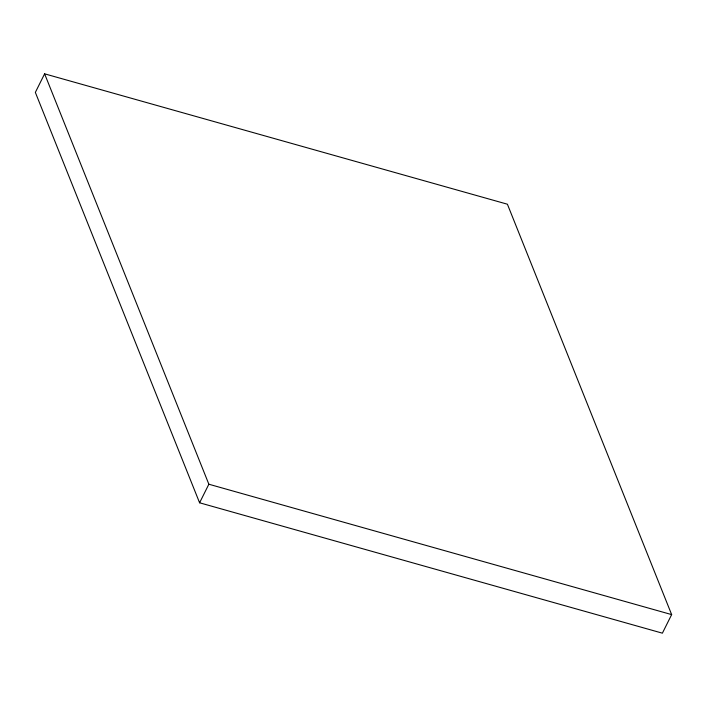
<?xml version="1.0" encoding="UTF-8"?>
<svg xmlns="http://www.w3.org/2000/svg" width="707" height="707" viewBox="0 0 707 707"><rect width="100%" height="100%" fill="white"/><g stroke="black" fill="none" stroke-linecap="round" stroke-linejoin="round"><path stroke-width="1.06" d="M44.612 73.828L35.35 92.396L199.595 502.792L662.388 633.172L671.65 614.604L507.405 204.208L44.612 73.828L208.857 484.224L199.595 502.792M208.857 484.224L671.65 614.604"/></g></svg>
